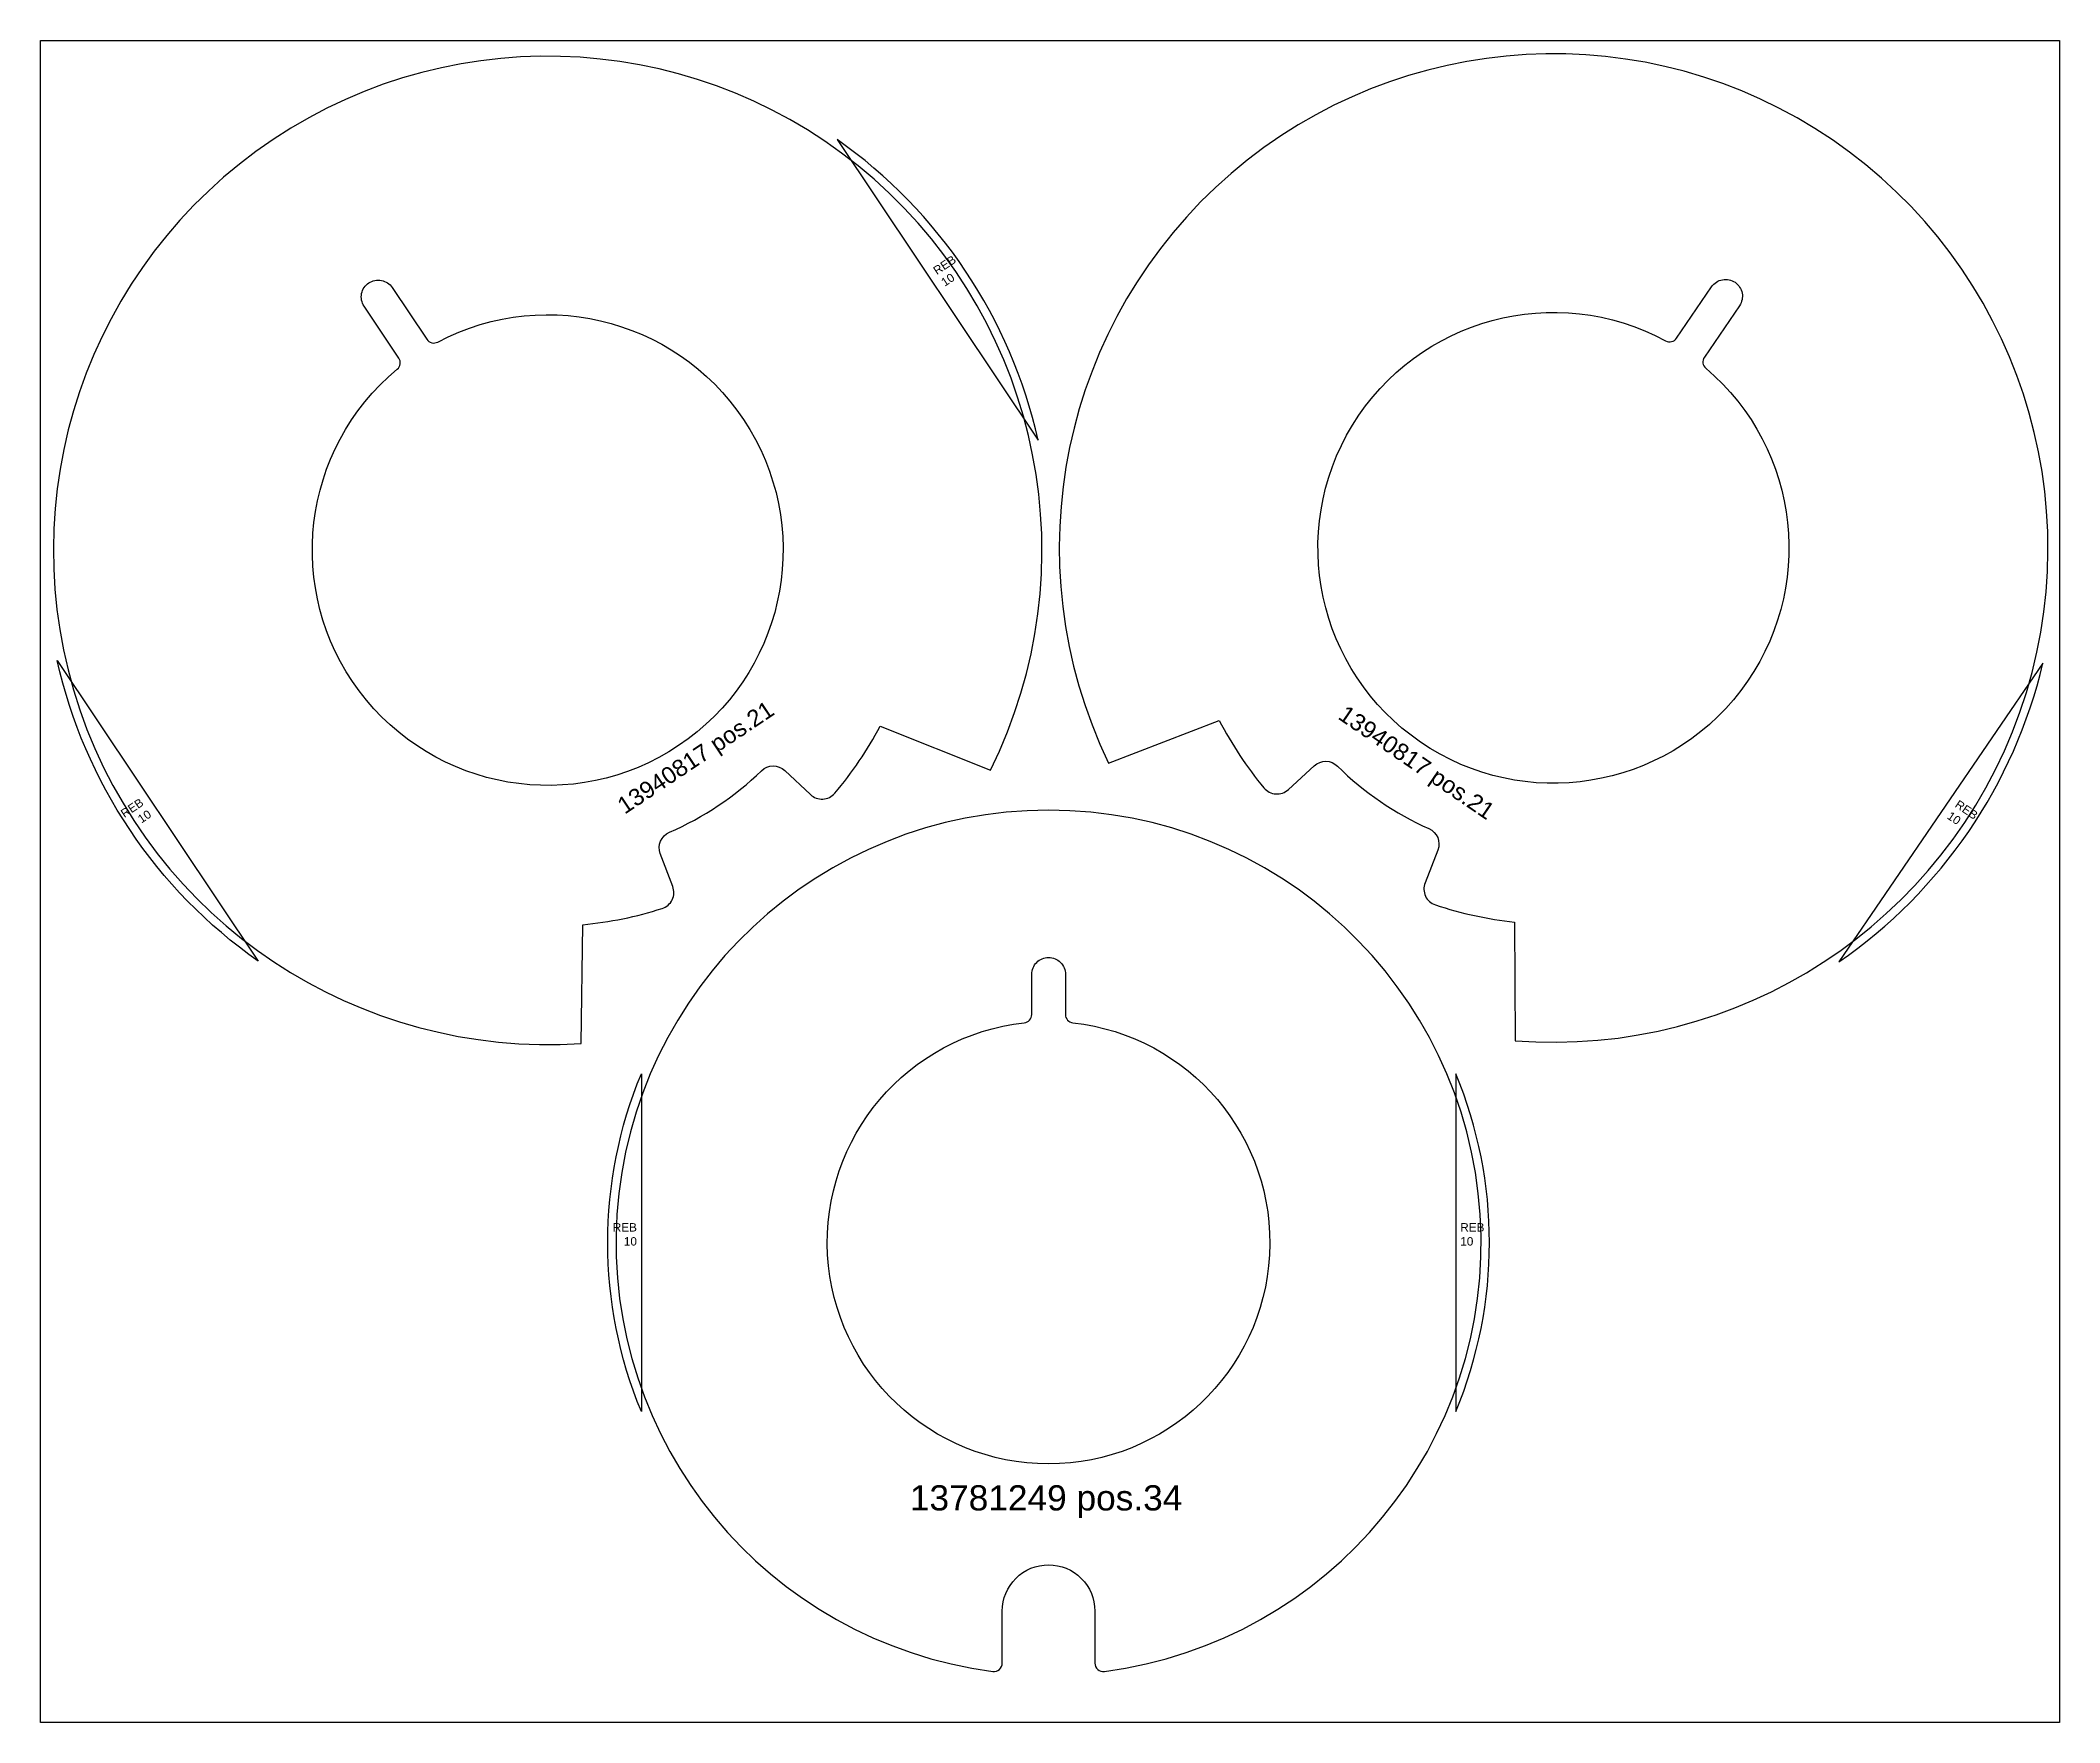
# Model space of a CAD drawing. Header units: millimetres. Extents: x 11453 to 13853, y 1901 to 3901.
import ezdxf

# ---------------------------------------------------------------- set-up
doc = ezdxf.new("R2010")
doc.units = ezdxf.units.MM
for name, color, linetype in [('13781249', 7, 'Continuous'), ('13940817', 7, 'Continuous'), ('Rebaixo', 6, 'Continuous'), ('Texto', 3, 'Continuous')]:
    doc.layers.add(name, color=color, linetype=linetype)
doc.styles.get("Standard").update_dxf_attribs({"font": 'arial.ttf'})

msp = doc.modelspace()

# ---------------------------------------------------------------- linework, layer by layer
msp.add_lwpolyline([(11452.6, 3901.5), (13852.6, 3901.5), (13852.6, 1901.5), (11452.6, 1901.5)], close=True)
at = {"layer": '13781249', "color": 241}
for points in [[(12584.6, 1962.4, 0.452621), (12595.9, 1972.3), (12595.9, 2034.1, -0.414214), (12650.9, 2089.1), (12650.9, 2089.1, -0.414214), (12705.9, 2034.1), (12705.9, 1972.3, 0.452621), (12717.2, 1962.4, 15.442938)], [(12622, 2733.5, 0.382318), (12630.9, 2743.4), (12630.9, 2791.1, -0.414214), (12650.9, 2811.1), (12650.9, 2811.1, -0.414214), (12670.9, 2791.1), (12670.9, 2743.4, 0.382318), (12679.8, 2733.5, -18.144888)]]:
    msp.add_lwpolyline(points, format="xyb", close=True, dxfattribs=at)
at = {"layer": '13940817', "color": 241}
for points in [[(12191.6, 2869.4, 0.42954), (12204.2, 2895.5), (12189.4, 2934.6, -0.40074), (12200.2, 2960, 0.090923), (12309.7, 3033.2, -0.40074), (12337.3, 3033.4), (12367.8, 3004.8, 0.42954), (12396.8, 3006.4, 0.054003), (12450.7, 3086.2), (12581.8, 3034, 3.75046), (12095.4, 2709), (12097.3, 2850.1, 0.054003)], [(12906.9, 3012.7, 0.42954), (12935.9, 3010.8), (12966.7, 3039.1, -0.40074), (12994.3, 3038.6, 0.090923), (13103, 2964.3, -0.40074), (13113.5, 2938.8), (13098.3, 2899.8, 0.42954), (13110.7, 2873.6, 0.054003), (13204.8, 2853.3), (13205.3, 2712.2, 3.75046), (12722.2, 3042.2), (12853.8, 3093, 0.054003)], [(11876.7, 3510.6, 0.384176), (11878.6, 3523.8), (11837.4, 3585.4, -0.414214), (11842.9, 3613.1), (11842.9, 3613.1, -0.414214), (11870.7, 3607.6), (11911.8, 3546.1, 0.384176), (11924.8, 3542.8, -19.28147)], [(13384.3, 3544.3, 0.384176), (13397.3, 3547.4), (13439, 3608.6, -0.414214), (13466.8, 3613.8), (13466.8, 3613.8, -0.414214), (13472.1, 3586), (13430.3, 3524.8, 0.384176), (13432.1, 3511.6, -19.28147)]]:
    msp.add_lwpolyline(points, format="xyb", close=True, dxfattribs=at)
at = {"layer": 'Rebaixo', "color": 241}
for points in [[(12638.4, 3426.2, 0.186097), (12399.6, 3783.6)], [(11711.4, 2806.7, -0.186097), (11472.5, 3164.1)], [(13590.3, 2806, 0.186097), (13832.7, 3161)], [(12166.9, 2271.3, -0.199205), (12166.9, 2672.9)], [(13134.9, 2271.3, 0.199205), (13134.9, 2672.9)]]:
    msp.add_lwpolyline(points, format="xyb", close=True, dxfattribs=at)

# ---------------------------------------------------------------- texts
at = {"layer": 'Rebaixo', "color": 241, "char_height": 10}
for insert, attachment_point, rotation in [((12512.6, 3630.6), 1, 33.7536), ((11570.7, 3001.1), 3, 33.7536), ((13732.9, 2999), 1, 325.6685)]:
    msp.add_mtext_dynamic_manual_height_columns('REB\\P10', width=27.834, gutter_width=12.5, heights=[0], dxfattribs=dict(at, insert=insert, attachment_point=attachment_point, rotation=rotation))
for insert, attachment_point in [((12161.6, 2495.3), 3), ((13140.2, 2495.3), 1)]:
    msp.add_mtext_dynamic_manual_height_columns('REB\\P10', width=29.928, gutter_width=12.5, heights=[0], dxfattribs=dict(at, insert=insert, attachment_point=attachment_point))
at = {"layer": 'Texto', "color": 241, "char_height": 20, "attachment_point": 1}
for insert, rotation in [((12037.9, 2931.9), 33.7536), ((12907.5, 3178.7), 325.6685)]:
    msp.add_mtext_dynamic_manual_height_columns('{\\W7.60032;  }13940817 pos.21', width=443.783, gutter_width=12.5, heights=[0], dxfattribs=dict(at, insert=insert, rotation=rotation))
at = {"layer": 'Texto', "color": 241, "insert": (12486, 2183.7), "char_height": 30, "attachment_point": 1}
msp.add_mtext_dynamic_manual_height_columns('13781249 pos.34', width=359.281, gutter_width=12.5, heights=[0], dxfattribs=at)

doc.saveas('drawing.dxf')
